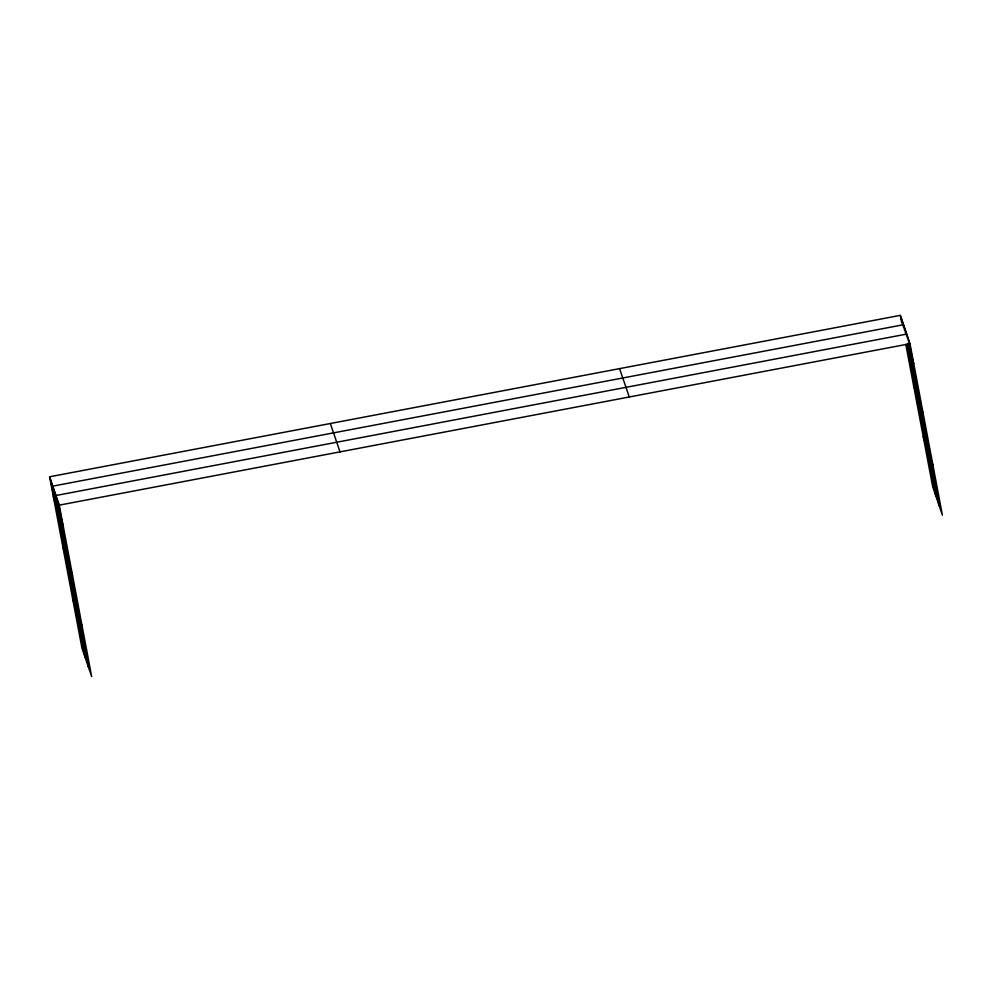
<?xml version="1.0" encoding="UTF-8"?>
<svg xmlns="http://www.w3.org/2000/svg" width="992" height="992" viewBox="0 0 992 992"><rect width="100%" height="100%" fill="white"/><g stroke="black" fill="none" stroke-linecap="round" stroke-linejoin="round"><path stroke-width="1.49" d="M49.6 476.78L59.272 505.139L91.673 676.643L82.001 648.284L49.6 476.78L900.327 315.357L909.999 343.716L942.4 515.22L932.728 486.861L905.795 344.336M59.272 505.139L909.999 343.716M913.756 363.593L907.271 344.596L935.915 496.211M913.533 385.268L923.205 413.627M923.267 436.827L932.951 465.186M619.578 368.627L629.263 396.986M330.336 423.51L340.008 451.868M53.357 496.657L63.029 525.016M62.806 546.691L72.478 575.05M72.552 598.238L82.224 626.597M908.895 340.504L912.652 360.381M907.804 337.292L908.61 341.546M909.143 344.385L911.561 357.17M907.506 338.334L906.7 334.081L55.986 495.504L88.387 666.996M908.585 344.013L939.114 505.573M905.646 330.956L906.452 335.222M908.052 343.728L909.391 350.833M904.58 327.844L905.646 333.523M907.531 343.455L908.337 347.708M904.592 330.398L903.514 324.719L52.787 486.142L85.2 657.634M902.447 321.606L903.526 327.273M901.381 318.482L902.46 324.161M900.327 315.357L901.666 322.462M58.181 501.927L61.938 521.804M57.077 498.716L60.834 518.58M54.92 492.379L58.677 512.256M53.853 489.267L57.61 509.132M51.733 483.017L55.478 502.894M50.666 479.905L54.424 499.77"/></g></svg>
